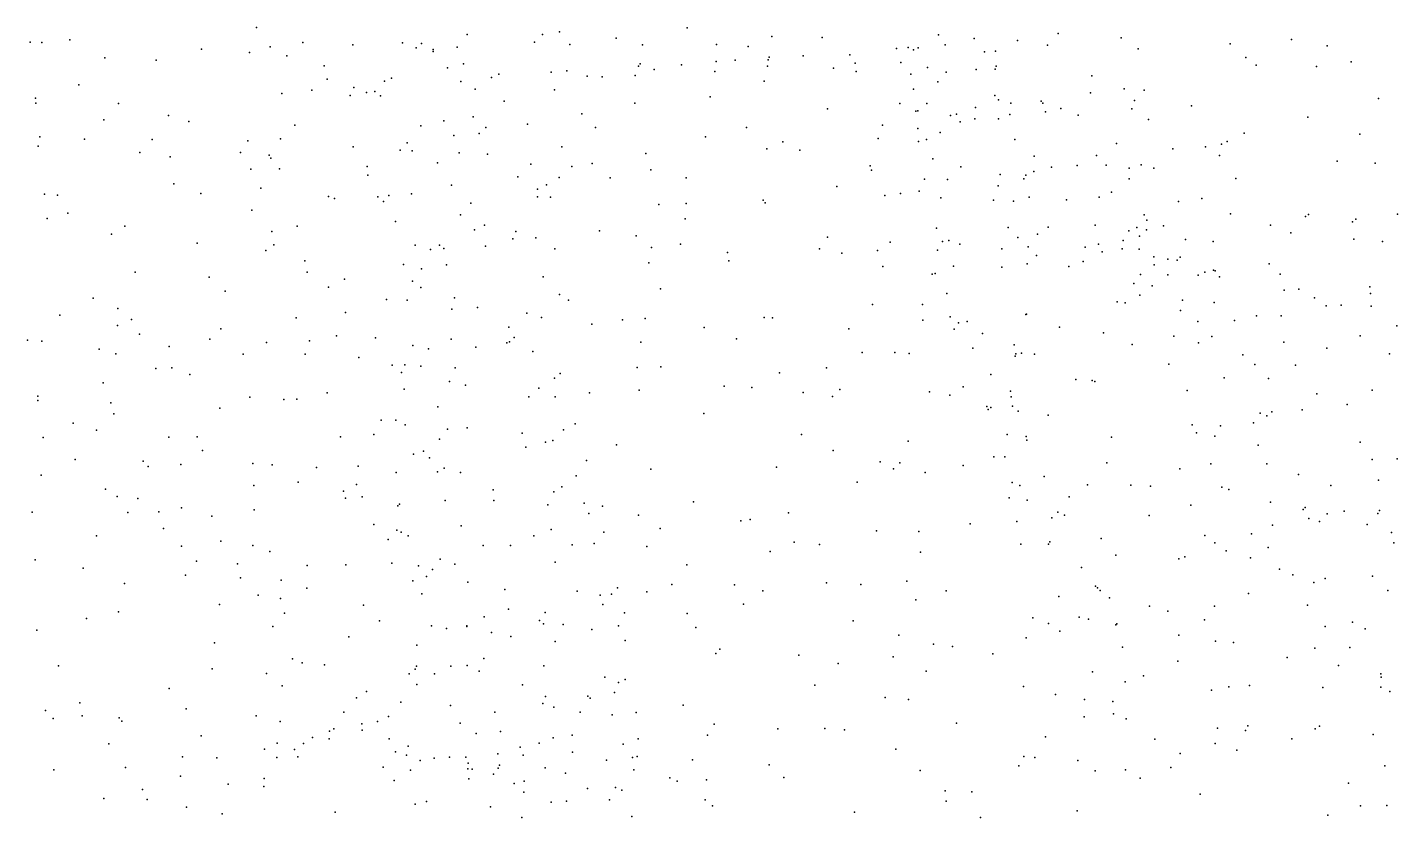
# Model space of a CAD drawing. Header units: metres. Extents: x -25 to 25, y -27.8 to 27.8.
# Drawn here: x 1.441 to 2.822, y -1.58 to -0.784 of the extents above; entities that cross this region are included whole.
import ezdxf

# ---------------------------------------------------------------- set-up
doc = ezdxf.new("R2010")
doc.units = ezdxf.units.M

msp = doc.modelspace()

# ---------------------------------------------------------------- linework, layer by layer
for p in [(1.6721, -0.7841, -10.7003), (2.1061, -0.7844, -12.6152), (1.4439, -0.7991, -25.8603), (1.4557, -0.7992, -13.7243), (1.4837, -0.7965, -10.4579), (1.7187, -0.7993, -9.6423), (1.8193, -0.7996, 20.1031), (1.8383, -0.8004, -23.375), (1.8842, -0.7911, 17.4756), (1.9521, -0.7988, 20.5029), (1.9604, -0.7914, -11.5253), (1.9774, -0.7885, -9.553), (2.0347, -0.7949, -11.8556), (2.1358, -0.8012, -12.5103), (2.1914, -0.7934, -12.579), (2.2423, -0.7941, -8.4964), (2.3594, -0.7915, 17.3942), (2.3956, -0.7954, -11.8952), (2.4393, -0.7974, -11.8285), (2.4803, -0.7901, -11.415), (2.5438, -0.7945, -12.7769), (2.6535, -0.8007, -12.8507), (2.7153, -0.7962, 17.2482), (1.519, -0.8147, 17.3978), (1.6164, -0.8059, -13.6198), (1.665, -0.8095, -7.5853), (1.6859, -0.8038, -13.5721), (1.7027, -0.8127, -10.76), (1.7691, -0.8015, -13.4747), (1.8329, -0.8048, -25.627), (1.85, -0.8062, -7.8215), (1.8501, -0.8085, -11.0458), (1.8744, -0.804, -13.3217), (1.988, -0.8014, -11.6846), (2.061, -0.8016, -11.934), (2.1676, -0.8033, -12.0604), (2.1888, -0.814, -12.148), (2.223, -0.8127, -9.6528), (2.2703, -0.8117, -9.7372), (2.3173, -0.8054, -12.5529), (2.3289, -0.8042, -8.8973), (2.3342, -0.8067, -10.938), (2.3392, -0.8047, -10.6495), (2.3662, -0.8015, -10.0023), (2.4058, -0.8088, -10.1918), (2.417, -0.8081, -12.6503), (2.4695, -0.8021, -12.709), (2.561, -0.8056, -9.0421), (2.6693, -0.8145, -14.2646), (2.7513, -0.8026, -17.5028), (1.5707, -0.8171, -9.6746), (1.7402, -0.8229, -10.8276), (1.8646, -0.8248, 20.2989), (1.8805, -0.8209, -11.1985), (1.985, -0.8278, -11.9278), (2.0571, -0.8233, -12.5289), (2.0589, -0.8208, -12.1026), (2.0728, -0.8265, -12.2878), (2.1006, -0.8218, 17.4555), (2.1342, -0.8285, -23.5548), (2.1355, -0.8184, -12.2256), (2.1545, -0.8172, -12.3456), (2.1872, -0.8231, -8.3579), (2.1879, -0.8169, -12.4258), (2.2538, -0.8252, -12.357), (2.2756, -0.8202, -12.469), (2.2767, -0.8285, -12.2012), (2.3217, -0.8193, -8.8085), (2.3485, -0.8244, -12.4896), (2.3976, -0.8266, -11.9815), (2.4168, -0.8262, -10.1131), (2.4176, -0.8231, -12.5819), (2.6798, -0.8222, -9.0397), (2.7407, -0.8236, -19.7827), (2.7755, -0.8187, -12.8934), (1.493, -0.8418, 19.3204), (1.7431, -0.8363, 19.6584), (1.8009, -0.8383, -10.9331), (1.8081, -0.8351, -13.3879), (1.878, -0.8385, -13.2568), (1.9089, -0.8346, -7.9098), (1.9163, -0.8311, -13.1702), (1.9692, -0.8291, -8.0041), (2.0052, -0.8331, -12.878), (2.0204, -0.834, -12.7397), (2.0537, -0.8325, -12.4234), (2.1839, -0.8383, -9.5884), (2.3317, -0.8312, -12.3816), (2.3589, -0.839, -10.5119), (2.3673, -0.8293, -9.9287), (2.5143, -0.8328, -11.8047), (1.4492, -0.8554, -9.7131), (1.6976, -0.8507, 19.5347), (1.7276, -0.8475, -7.6322), (1.7665, -0.8527, 19.7983), (1.7702, -0.8446, 17.44), (1.7828, -0.8497, -9.6566), (1.7912, -0.8486, 19.9336), (1.797, -0.8532, -7.7109), (1.8923, -0.8464, -11.372), (1.9725, -0.847, -11.994), (2.1293, -0.8539, -8.2648), (2.3343, -0.8463, -10.8068), (2.4165, -0.8527, -10.2518), (2.5127, -0.85, -11.3822), (2.5467, -0.8461, -11.4763), (2.5668, -0.8472, 20.9155), (2.8031, -0.8557, -9.066), (1.4495, -0.8603, -10.4265), (1.5329, -0.8609, -13.6338), (1.9218, -0.8583, -11.8108), (2.0535, -0.8606, -8.1284), (2.2476, -0.8663, -8.4815), (2.3205, -0.8608, -27.2725), (2.3368, -0.8685, -23.8378), (2.3388, -0.868, -10.881), (2.3477, -0.8609, -25.08), (2.3968, -0.8648, -11.1695), (2.4202, -0.8571, -9.9922), (2.4326, -0.8603, 17.3499), (2.4629, -0.8583, -11.2929), (2.4649, -0.8604, -12.5431), (2.4675, -0.8692, -18.5514), (2.4828, -0.8658, -11.9083), (2.5546, -0.8661, -11.7426), (2.557, -0.8578, -28.1594), (2.6146, -0.8632, -12.7078), (1.5182, -0.8774, -10.4927), (1.5833, -0.8728, -9.7183), (1.6039, -0.8788, -10.6235), (1.7107, -0.8827, -10.7876), (1.8378, -0.8832, -11.0841), (1.8609, -0.8784, 17.4459), (1.8905, -0.8741, -11.501), (1.9452, -0.8816, -9.6332), (2.0001, -0.8713, 17.4453), (2.303, -0.8826, -8.6678), (2.3716, -0.8728, -9.8236), (2.3778, -0.8714, -12.281), (2.3815, -0.8791, -12.1852), (2.3963, -0.8762, -10.3729), (2.42, -0.8763, -12.0464), (2.4314, -0.872, -12.4809), (2.5003, -0.8726, -9.1033), (2.5714, -0.8768, -11.648), (2.732, -0.8747, -12.7958), (1.4536, -0.8945, -22.6988), (1.4985, -0.8966, -7.4283), (1.5667, -0.8972, -23.2311), (1.6963, -0.8965, -9.7222), (1.871, -0.8931, -11.3105), (1.8966, -0.8911, -11.7238), (1.9031, -0.885, -13.118), (2.0136, -0.8848, -12.1986), (2.1248, -0.8944, 20.7376), (2.166, -0.8851, 17.4224), (2.2987, -0.8959, -9.6525), (2.3388, -0.886, -22.4511), (2.3476, -0.8971, 17.3681), (2.3611, -0.89, -14.3512), (2.4364, -0.8969, -12.4024), (2.6678, -0.8908, 17.2464), (2.7842, -0.8917, 20.8855), (1.4517, -0.9039, -13.642), (1.5542, -0.91, 17.4014), (1.6559, -0.91, -10.6984), (1.6633, -0.8985, -22.7079), (1.7693, -0.9046, -10.8837), (1.8168, -0.9078, 20.1063), (1.8238, -0.9004, -9.6951), (1.8289, -0.9086, -13.2301), (1.8762, -0.9104, -7.8314), (1.9047, -0.9117, 20.392), (1.9797, -0.9046, 20.5585), (2.0644, -0.9112, -28.8049), (2.1864, -0.9065, -9.4973), (2.2027, -0.8994, 20.7938), (2.2199, -0.9078, -8.4002), (2.3393, -0.8992, -10.7531), (2.539, -0.901, -11.8711), (2.5958, -0.9066, -12.6385), (2.6286, -0.9045, -9.1477), (2.6447, -0.9019, 20.9095), (2.6505, -0.8992, -17.9474), (1.5848, -0.9146, 19.4152), (1.6847, -0.9127, -7.5733), (1.6863, -0.9159, 17.4252), (1.7834, -0.9243, -13.3181), (1.8546, -0.9205, -11.2266), (1.9487, -0.9218, -7.9438), (1.9898, -0.9244, -12.6138), (2.0103, -0.9212, -12.304), (2.2908, -0.9235, 20.8544), (2.3539, -0.9165, -10.6246), (2.3821, -0.9246, -9.0287), (2.456, -0.914, -9.8753), (2.4735, -0.9249, -12.0281), (2.4994, -0.9232, -10.0798), (2.5189, -0.9133, -9.1588), (2.5286, -0.9229, -11.3556), (2.5639, -0.9226, -11.7998), (2.6429, -0.9132, -18.8902), (2.7615, -0.9188, -9.1436), (2.7998, -0.9209, -21.2137), (1.6662, -0.927, 19.5125), (1.6953, -0.9267, -26.1938), (1.7843, -0.933, 19.91), (1.9355, -0.9348, -12.9007), (1.977, -0.9355, -12.6859), (2.0286, -0.9358, -8.0773), (2.0696, -0.9276, -8.1426), (2.1051, -0.9356, -8.2083), (2.292, -0.9278, -9.5838), (2.3455, -0.9369, -10.8174), (2.3685, -0.9374, -10.5476), (2.4217, -0.9323, -9.1319), (2.4457, -0.9367, -12.2184), (2.4477, -0.933, -10.2754), (2.4558, -0.9292, -12.3071), (2.5517, -0.9261, -22.3406), (2.5517, -0.9367, -12.5135), (2.5768, -0.926, -11.5059), (2.6594, -0.9364, -19.9804), (1.4583, -0.9522, -7.3953), (1.4712, -0.953, -9.7858), (1.5886, -0.9417, -10.5937), (1.6158, -0.9514, -13.4817), (1.6763, -0.9462, -13.4345), (1.8282, -0.9517, -9.7433), (1.8684, -0.9432, -11.5194), (1.9552, -0.947, -12.7951), (1.9644, -0.9429, -12.1226), (2.257, -0.9444, -27.0215), (2.3214, -0.9515, -8.7686), (2.3399, -0.9492, -8.8783), (2.4197, -0.9438, -9.7616), (2.5341, -0.9502, -11.9639), (1.7446, -0.9545, -9.7637), (1.7506, -0.9564, 19.7624), (1.7943, -0.9547, 17.4246), (1.7999, -0.9595, -7.6974), (1.8054, -0.9534, -10.9936), (1.8881, -0.9613, -11.8509), (1.9553, -0.955, -9.6981), (1.9684, -0.9552, 17.4268), (2.0776, -0.9624, 20.6935), (2.1052, -0.9617, -9.6307), (2.1828, -0.9581, -9.5445), (2.1848, -0.9609, -26.7751), (2.3053, -0.9536, -25.2875), (2.3618, -0.9559, -10.9647), (2.4151, -0.9583, -9.6794), (2.4352, -0.9591, 17.3199), (2.4508, -0.9553, -20.4572), (2.4885, -0.9577, -12.0955), (2.5215, -0.9553, -12.4157), (2.6014, -0.9597, -11.639), (2.6251, -0.9566, -12.5977), (1.4609, -0.9765, -10.4044), (1.4818, -0.9714, -15.0662), (1.6673, -0.9684, -14.9244), (1.8121, -0.9798, -13.171), (1.8776, -0.9731, -13.0499), (2.1042, -0.9769, 17.4007), (2.5669, -0.973, 20.9246), (2.5695, -0.9782, -9.2704), (2.6539, -0.9721, -9.2251), (2.7296, -0.9746, -20.9665), (2.7326, -0.9727, -9.2154), (2.7769, -0.98, -12.7354), (2.7803, -0.9772, 20.8953), (2.8224, -0.9724, -9.2116), (1.5257, -0.9925, 19.3415), (1.5393, -0.9843, -7.4475), (1.6875, -0.9898, 19.5693), (1.713, -0.9843, -7.5937), (1.8919, -0.988, -12.9683), (1.9018, -0.9833, -9.7531), (1.9334, -0.9897, 20.4802), (2.0177, -0.9892, 20.6163), (2.0546, -0.9943, -8.1082), (2.3574, -0.9865, -10.8941), (2.4299, -0.9857, -9.5329), (2.4594, -0.9926, -10.3275), (2.4702, -0.9854, -9.6327), (2.5175, -0.9833, -9.8128), (2.5515, -0.9892, -9.88), (2.5595, -0.9857, -11.3622), (2.5623, -0.9946, -10.016), (2.5691, -0.9881, -11.8912), (2.5865, -0.9842, -11.461), (2.6942, -0.9835, -12.6624), (2.7148, -0.9911, 17.2171), (1.6122, -1.0016, -9.8225), (1.6896, -1.0032, -13.3557), (1.8321, -1.0036, 20.1802), (1.8473, -1.0079, -11.4311), (1.8566, -1.0034, 20.2918), (1.861, -1.0069, -11.7226), (1.9028, -1.0047, -12.8579), (1.9305, -0.9971, -12.0867), (1.9535, -0.9963, -12.6255), (1.9727, -1.0071, -12.3786), (2.0702, -1.006, -9.6872), (2.0994, -1.0026, -8.1831), (2.2396, -1.0071, -9.5184), (2.2476, -0.9955, 17.3629), (2.3108, -1.0005, -8.6835), (2.3635, -0.9998, -28.7483), (2.37, -0.9989, -9.0135), (2.3811, -1.0025, -9.1266), (2.4234, -1.0072, 20.9078), (2.4395, -0.9958, -11.1744), (2.45, -1.0052, -9.3008), (2.5075, -1.0056, -9.3682), (2.5207, -1.0024, -9.6905), (2.5448, -1.0074, -12.121), (2.5457, -0.9988, -28.4943), (2.5619, -1.0075, -12.3839), (2.6087, -0.9978, -11.5355), (2.6364, -0.9998, -27.7392), (2.7783, -0.9974, -9.2644), (2.8073, -0.9998, 17.1947), (1.6815, -1.0089, -10.7365), (1.7207, -1.0192, 19.6552), (2.0675, -1.0214, -23.3974), (2.1468, -1.0109, 20.771), (2.1481, -1.0193, -9.6411), (2.262, -1.0116, -8.4887), (2.2982, -1.0088, -8.5896), (2.3586, -1.0087, -9.5065), (2.4582, -1.014, -27.3763), (2.5054, -1.0201, -9.4569), (2.5247, -1.0101, -9.5743), (2.5766, -1.0152, -9.7583), (2.5906, -1.0176, -9.412), (2.6001, -1.0186, -11.7663), (2.6033, -1.0155, -9.9229), (2.693, -1.0222, -12.5959), (1.5497, -1.0306, -10.5014), (1.6244, -1.0357, -13.377), (1.723, -1.0306, -10.8208), (1.8201, -1.023, -11.1162), (1.8384, -1.0273, -11.3552), (1.8636, -1.0233, -11.7971), (1.9611, -1.0356, -12.454), (2.3033, -1.0252, 20.8703), (2.3531, -1.0327, -8.9416), (2.3562, -1.0322, -10.7661), (2.3748, -1.0247, -10.5963), (2.4234, -1.0258, -10.4315), (2.4491, -1.0224, -9.407), (2.491, -1.0252, -10.2709), (2.5633, -1.0331, -12.2976), (2.5771, -1.0234, -9.5295), (2.5909, -1.0335, -12.4478), (2.6215, -1.0339, -9.9973), (2.6279, -1.0306, -9.6172), (2.6367, -1.0288, -9.8215), (2.6384, -1.0295, -18.1314), (2.643, -1.0355, -12.5183), (2.7041, -1.0326, -9.4241), (1.7447, -1.046, -13.2211), (1.7606, -1.0377, 17.4174), (1.8293, -1.0399, -11.2006), (1.8376, -1.0462, -11.5493), (2.0794, -1.0474, 20.6981), (2.5564, -1.0422, -12.2223), (2.575, -1.0446, -18.7279), (2.7081, -1.0489, -9.7844), (2.7227, -1.0479, -9.6015), (2.7944, -1.0454, -9.449), (1.5072, -1.057, -13.4652), (1.6403, -1.0499, 19.5136), (1.8032, -1.0582, -7.6887), (1.8238, -1.0588, -13.0967), (1.8716, -1.0565, -12.9231), (1.9773, -1.0533, -7.9523), (1.9864, -1.0589, -9.7767), (2.2929, -1.0632, -9.5164), (2.3433, -1.0635, -8.8756), (2.3681, -1.0521, -10.6706), (2.5396, -1.0606, -22.5222), (2.5479, -1.0615, -10.2266), (2.5626, -1.0538, -11.3264), (2.6056, -1.059, 17.2361), (2.6374, -1.0612, -11.6514), (2.7385, -1.0566, 20.9027), (2.7951, -1.0522, -9.5308), (1.4736, -1.0741, -10.3811), (1.5322, -1.0672, -7.4365), (1.712, -1.0767, -23.267), (1.7617, -1.0715, 19.826), (1.869, -1.0679, -7.7845), (1.8949, -1.0664, -12.7962), (1.9444, -1.0722, -12.1888), (1.9593, -1.0766, -12.3154), (2.0639, -1.0773, -9.7502), (2.1839, -1.0763, -9.6687), (2.1923, -1.0767, -8.321), (2.3712, -1.0758, -9.0099), (2.4476, -1.0734, -11.1273), (2.4484, -1.0731, -14.4442), (2.6036, -1.0693, -11.8552), (2.6803, -1.0748, -10.03), (2.7049, -1.0746, 17.2035), (2.7504, -1.0648, -9.7054), (2.7656, -1.064, -12.6562), (2.7956, -1.065, -22.3013), (1.5318, -1.0845, -9.8947), (1.5459, -1.0783, 19.3788), (1.6359, -1.088, -9.9026), (1.9265, -1.0861, -12.1031), (2.0101, -1.083, 20.5969), (2.0409, -1.0789, -8.0658), (2.1234, -1.0864, -8.2183), (2.2691, -1.088, -9.5861), (2.3436, -1.079, -9.4628), (2.3753, -1.0882, -9.3736), (2.3796, -1.0818, -10.8533), (2.3884, -1.0804, -10.9576), (2.4817, -1.0862, -24.486), (2.621, -1.0803, -11.4036), (2.658, -1.0795, -11.5652), (2.8215, -1.0847, -9.7348), (1.441, -1.0994, 19.2549), (1.4557, -1.1004, -9.9399), (1.5539, -1.0933, -13.4079), (1.625, -1.0982, -10.6277), (1.6822, -1.1016, 17.4282), (1.7253, -1.1001, -9.8989), (1.7527, -1.0949, -7.6371), (1.792, -1.097, -10.9956), (1.8297, -1.1048, -11.4041), (1.8683, -1.0983, -14.8579), (1.9244, -1.1018, 20.4134), (1.9269, -1.1008, -12.6887), (1.9319, -1.0965, -7.8904), (2.0595, -1.1012, -22.7418), (2.156, -1.098, 20.7653), (2.4039, -1.0925, -9.221), (2.436, -1.1041, -11.0583), (2.5258, -1.0919, -10.2948), (2.5548, -1.1036, -11.2635), (2.5968, -1.0951, -12.3036), (2.6218, -1.1019, -10.1795), (2.6351, -1.0957, -11.7812), (2.7076, -1.1013, -12.5546), (2.7846, -1.0949, -9.8896), (1.5132, -1.1082, -28.8289), (1.53, -1.113, -10.4308), (1.5838, -1.1056, -7.4825), (1.6586, -1.1135, -7.5415), (1.7209, -1.1133, -13.2343), (1.775, -1.1168, -13.1518), (1.8455, -1.1081, -9.8866), (1.8931, -1.1065, 20.3316), (1.9506, -1.1107, -12.5591), (2.2827, -1.1118, -8.5331), (2.3154, -1.1116, 17.3124), (2.3301, -1.1128, 20.877), (2.3941, -1.1073, -10.6333), (2.4369, -1.1155, -10.4859), (2.4375, -1.1129, 17.2674), (2.4433, -1.1123, 20.9038), (2.4564, -1.1134, -25.0995), (2.6664, -1.1141, 20.9058), (2.7511, -1.1073, -27.9848), (2.8142, -1.1131, -12.6727), (1.5705, -1.1277, -9.9599), (1.5865, -1.1271, -10.5302), (1.8088, -1.1246, -11.0956), (1.818, -1.1319, 20.0225), (1.8216, -1.1242, -11.1784), (1.8376, -1.1255, -11.6255), (1.8723, -1.1273, -12.9043), (2.0559, -1.1268, -9.8072), (2.0796, -1.1261, -8.1346), (2.1992, -1.1321, -9.7101), (2.2467, -1.127, -14.5801), (2.5917, -1.1234, -12.1408), (2.6784, -1.1239, -11.644), (2.7195, -1.1244, -14.454), (1.5174, -1.1422, 17.4356), (1.6048, -1.134, -13.345), (1.8667, -1.1408, -11.8309), (1.8827, -1.1446, -11.9197), (1.9725, -1.1376, -9.8674), (1.978, -1.1329, -12.4149), (2.1434, -1.1458, -9.7697), (2.3843, -1.1462, -8.973), (2.4124, -1.1338, -9.1224), (2.4979, -1.1389, -11.1444), (2.5145, -1.1398, 17.2262), (2.517, -1.1409, -24.8263), (2.6474, -1.1372, -12.4417), (2.6924, -1.1378, -11.5136), (1.4515, -1.1558, -10.2015), (1.4515, -1.16, -13.4542), (1.6652, -1.1567, -13.2793), (1.6995, -1.1592, -10.7715), (1.7127, -1.1587, 19.6494), (1.7433, -1.1525, -9.9461), (1.8209, -1.1487, -11.2767), (1.9465, -1.1565, 17.3983), (1.9565, -1.1478, 20.5029), (1.973, -1.1563, -12.5026), (2.0078, -1.1522, -8.0101), (2.0579, -1.1498, -26.5824), (2.1714, -1.147, -8.2889), (2.223, -1.1521, -8.3657), (2.2526, -1.156, 20.8221), (2.26, -1.149, -9.6787), (2.3505, -1.1515, -8.8162), (2.3711, -1.1546, -9.5172), (2.4321, -1.1508, -10.9902), (2.4328, -1.1564, -9.2702), (2.6101, -1.1501, -10.244), (2.7411, -1.1534, -10.0775), (2.7966, -1.1497, -9.9983), (1.5251, -1.1625, -13.4039), (1.528, -1.1734, -10.0267), (1.635, -1.1679, -10.6437), (1.8547, -1.1664, -7.7754), (2.1229, -1.1733, 20.7193), (2.4083, -1.1662, -10.679), (2.4097, -1.169, -10.7945), (2.4124, -1.1673, -9.4403), (2.4341, -1.1658, -9.353), (2.4397, -1.1709, -23.928), (2.6837, -1.1727, -10.1788), (2.6957, -1.1714, -11.4079), (2.7263, -1.1694, -11.5862), (2.7717, -1.1642, -12.5923), (1.4872, -1.1829, -7.4234), (1.7976, -1.1798, 19.8959), (1.8124, -1.1799, -13.045), (1.8218, -1.1847, -11.3923), (1.8845, -1.1876, -12.8542), (1.9933, -1.1837, -12.2889), (2.4701, -1.1749, -24.2243), (2.6153, -1.1846, -12.1712), (2.6439, -1.1857, -12.3274), (2.677, -1.1825, -11.8185), (2.6906, -1.1755, -11.7255), (1.457, -1.1975, -10.1007), (1.5108, -1.19, 19.3499), (1.5837, -1.197, 17.4472), (1.6123, -1.1966, -13.3116), (1.7568, -1.1968, -13.1539), (1.7903, -1.1944, -11.0047), (1.8563, -1.1992, -9.9692), (1.8645, -1.1891, -25.8665), (1.9397, -1.1929, -9.9353), (1.9707, -1.2005, -29.0712), (1.9816, -1.1896, -12.1775), (2.2214, -1.1943, -9.7578), (2.3288, -1.2012, -8.7312), (2.4288, -1.1942, -10.8597), (2.4481, -1.1963, -10.5567), (2.4486, -1.2002, -9.1847), (2.5338, -1.1971, -10.3842), (2.6197, -1.1926, -12.2478), (2.638, -1.1961, -11.9587), (1.6175, -1.2105, -10.5693), (1.8302, -1.2141, -26.314), (1.8405, -1.2113, -11.6717), (1.9434, -1.2071, -7.9172), (1.9632, -1.202, -23.3256), (2.0348, -1.2047, -8.0584), (2.2532, -1.2106, -8.4441), (2.6819, -1.2052, -28.5563), (2.7846, -1.2022, 17.1503), (1.4893, -1.2194, -10.3002), (1.5576, -1.2211, -13.35), (1.5627, -1.2265, -10.0625), (1.5956, -1.2247, -7.5129), (1.6682, -1.2237, -13.2475), (1.6878, -1.2248, -7.5854), (1.7323, -1.2275, -10.8403), (1.7744, -1.2261, -10.01), (1.8463, -1.2177, 17.4144), (1.8612, -1.2284, -11.7617), (2.0046, -1.2204, -9.9276), (2.0695, -1.2292, -8.1164), (2.1962, -1.2273, -8.3248), (2.3006, -1.222, 20.8435), (2.3143, -1.2289, -8.6509), (2.3207, -1.2228, -23.6339), (2.3844, -1.2257, -8.8869), (2.4154, -1.217, 17.2294), (2.4264, -1.2169, -9.4885), (2.5292, -1.2228, 17.1864), (2.6027, -1.2288, -20.4077), (2.6342, -1.2238, -12.1097), (2.6906, -1.2238, -11.3279), (2.7967, -1.2194, -20.0459), (2.822, -1.2189, -12.609), (1.4548, -1.2353, -13.4171), (1.7141, -1.2424, 19.6613), (1.8128, -1.2326, -11.1514), (1.8543, -1.2318, -12.9378), (1.8777, -1.2328, 20.162), (1.9942, -1.2359, 20.5449), (2.2774, -1.2424, -8.5121), (2.3462, -1.2325, -9.6774), (2.4337, -1.2427, -10.7759), (2.466, -1.2368, -9.4024), (2.7225, -1.2346, -11.7572), (2.803, -1.2405, -10.1382), (1.5199, -1.2495, 17.4734), (1.5314, -1.2569, -10.2052), (1.6692, -1.2456, -10.6981), (1.7598, -1.2514, -10.9045), (1.7728, -1.2446, 19.8046), (1.9106, -1.2501, 20.2642), (1.9718, -1.2522, -12.6129), (1.9799, -1.247, -12.0942), (2.4417, -1.2457, -10.6741), (2.5096, -1.2452, -11.0418), (2.5534, -1.2453, -11.1188), (2.5734, -1.2463, 20.9039), (2.6453, -1.2475, -11.248), (2.6521, -1.2497, -12.0069), (2.7551, -1.2458, -11.4109), (1.5523, -1.2588, -10.1372), (1.5964, -1.2684, -10.4684), (1.6696, -1.2701, -10.0723), (1.7618, -1.2585, -7.6731), (1.7785, -1.2573, -13.1019), (1.8144, -1.2661, -11.2945), (1.8162, -1.2645, -11.5914), (1.8623, -1.2608, -7.8057), (1.9111, -1.2609, -11.916), (1.9657, -1.2651, 20.4548), (2.0022, -1.2637, -8.0118), (2.0207, -1.2666, -12.2934), (2.1124, -1.2622, -8.1971), (2.4308, -1.2581, -8.9917), (2.4488, -1.2604, -9.0634), (2.4913, -1.2572, -10.5076), (2.6139, -1.2654, -10.3352), (2.6941, -1.2625, -12.3849), (2.7271, -1.2698, -11.8243), (2.7292, -1.2678, -18.9154), (1.4459, -1.2726, -7.4179), (1.5423, -1.273, -7.4847), (1.5734, -1.2724, -15.2253), (1.6268, -1.2766, -10.5444), (2.0071, -1.2738, -12.4946), (2.057, -1.2756, -9.9486), (2.1601, -1.2815, -8.2711), (2.1698, -1.2799, -9.8805), (2.2083, -1.2734, -14.804), (2.3914, -1.2843, -8.8433), (2.4386, -1.2821, 20.8727), (2.4737, -1.2783, -10.9101), (2.4799, -1.2727, -10.5804), (2.4867, -1.2758, -9.2548), (2.572, -1.2759, -18.6003), (2.7328, -1.2791, -11.319), (2.7435, -1.2821, -10.2189), (2.7513, -1.2744, -12.4861), (2.7685, -1.2716, -20.8283), (2.8025, -1.2741, -12.5442), (2.8042, -1.2709, -11.5923), (1.5105, -1.2966, -13.369), (1.5781, -1.289, -13.3149), (1.7903, -1.285, -10.9957), (1.8135, -1.2907, -15.1813), (1.8177, -1.2928, -10.0595), (1.8248, -1.2963, -11.4203), (1.8784, -1.2863, -11.8171), (1.9515, -1.2966, -7.9419), (1.9691, -1.2901, -12.0097), (2.0222, -1.2929, -12.3984), (2.0791, -1.289, -22.9096), (2.2972, -1.2915, -8.5638), (2.3397, -1.2922, -9.7336), (2.6282, -1.296, -11.1665), (2.675, -1.2943, -12.1281), (2.6964, -1.2858, -11.9543), (2.7918, -1.285, -11.6954), (2.8161, -1.293, -11.463), (1.5964, -1.3068, -7.5429), (1.6359, -1.3019, 17.4847), (1.6683, -1.3063, -10.62), (1.6854, -1.3123, -10.134), (1.8048, -1.3003, -11.0702), (1.9005, -1.3063, -12.8182), (1.9281, -1.3061, 17.4033), (1.9902, -1.3055, -10.0068), (2.0125, -1.3043, 17.3674), (2.0656, -1.3071, -8.1158), (2.1898, -1.3123, 17.3113), (2.214, -1.3027, -8.3519), (2.2395, -1.3053, 20.7674), (2.4425, -1.3048, -9.5858), (2.4703, -1.3048, -10.7478), (2.4719, -1.3026, 17.1897), (2.5236, -1.299, -10.9944), (2.638, -1.3035, -14.6605), (2.6495, -1.3115, -27.3975), (2.692, -1.3083, -12.2707), (2.8185, -1.3035, -11.3836), (1.4489, -1.3205, 19.2864), (1.6115, -1.3221, -10.2814), (1.6528, -1.3247, -10.2169), (1.762, -1.3257, -10.117), (1.8085, -1.3239, -7.7541), (1.8573, -1.3199, -11.6878), (1.8719, -1.325, -7.8386), (1.9732, -1.3229, -12.6669), (2.1059, -1.3258, -9.9634), (2.3413, -1.313, -27.0393), (2.5384, -1.316, -10.5055), (2.6017, -1.3198, -10.4294), (2.608, -1.3176, -11.0942), (2.6742, -1.3185, -10.333), (1.4971, -1.3291, -23.267), (1.6003, -1.3362, -29.0918), (1.656, -1.3387, -10.394), (1.723, -1.3263, -10.7739), (1.8353, -1.3267, -11.518), (1.8432, -1.3376, -12.981), (1.8494, -1.3303, 19.9291), (2.5038, -1.3283, -9.4711), (2.7035, -1.33, -11.2135), (2.7168, -1.3359, -12.0138), (2.7493, -1.3396, 20.8405), (2.797, -1.337, -11.2927), (1.539, -1.3446, 17.5143), (1.6969, -1.341, 19.6268), (1.7227, -1.3491, -7.673), (1.8295, -1.3418, -11.1887), (1.8851, -1.3432, -10.0874), (1.9223, -1.3505, 20.1159), (1.9953, -1.3522, 20.4403), (2.0358, -1.3487, -12.2602), (2.0656, -1.3529, -25.8359), (2.0907, -1.3456, 20.6056), (2.1539, -1.3459, -15.0044), (2.1825, -1.3518, -9.9279), (2.2467, -1.3437, -8.4178), (2.2811, -1.3454, -8.5099), (2.3275, -1.342, -8.6682), (2.3673, -1.3518, 17.2147), (2.5179, -1.3471, -10.834), (2.5198, -1.3487, -9.2341), (2.5224, -1.3516, -9.4015), (2.7379, -1.3436, -10.2894), (2.8126, -1.3514, -11.8125), (1.6346, -1.3656, -7.6018), (1.6735, -1.3562, -13.2347), (1.6963, -1.3595, 17.4973), (1.7797, -1.3665, -10.1965), (1.8387, -1.3549, -11.2868), (2.0183, -1.3564, -12.5117), (2.0211, -1.3656, -12.1647), (2.0299, -1.3553, 20.5224), (2.1628, -1.3652, 20.6753), (2.3367, -1.3611, -9.8021), (2.4808, -1.3577, -9.0408), (2.5319, -1.359, -10.6519), (2.5722, -1.3672, -10.9663), (2.6377, -1.3673, 17.1397), (2.6722, -1.3546, -11.1274), (2.7315, -1.3665, -12.1624), (1.5006, -1.3797, -13.3788), (1.5329, -1.373, 19.4045), (1.7002, -1.3744, -10.2606), (1.9015, -1.3782, -11.815), (1.926, -1.3704, -12.787), (1.9631, -1.3736, -29.1939), (2.0431, -1.3741, -10.0343), (2.106, -1.3748, -8.1881), (2.4546, -1.379, -29.0203), (2.5014, -1.3784, -9.5637), (2.5108, -1.3806, -9.1492), (2.5909, -1.3724, 20.8557), (2.6278, -1.3811, -28.8462), (1.4506, -1.3915, -22.7829), (1.6885, -1.3877, -10.5605), (1.7959, -1.382, -10.9586), (1.8484, -1.3871, -11.3896), (1.8636, -1.3897, -11.6238), (1.8839, -1.3872, -7.875), (1.884, -1.3879, -26.0263), (1.909, -1.3939, 20.0152), (1.9574, -1.3818, -11.9198), (1.9612, -1.3853, 20.2796), (1.981, -1.3858, 20.3618), (2.0101, -1.3907, -12.5747), (2.0368, -1.387, -12.4475), (2.1148, -1.3889, -26.695), (2.2736, -1.382, -9.8808), (2.4703, -1.3848, -8.9683), (2.4818, -1.3927, 17.1699), (2.5382, -1.386, -9.3302), (2.5392, -1.385, -10.7732), (2.7494, -1.3878, -12.2519), (2.777, -1.3836, -22.8148), (2.7898, -1.3903, -11.9502), (1.6295, -1.4042, -13.2753), (1.7651, -1.3984, -10.8111), (1.8335, -1.4067, -11.1333), (1.9285, -1.398, -7.94), (1.973, -1.403, -12.7016), (2.0435, -1.4021, -12.3104), (2.3194, -1.3964, -25.573), (2.3545, -1.4056, -8.7067), (2.3737, -1.408, -23.0769), (2.4479, -1.3991, -9.6941), (2.545, -1.4088, -9.4739), (2.6017, -1.3965, -10.5636), (2.6388, -1.4026, -10.5045), (2.657, -1.404, -11.0211), (1.7083, -1.4203, -10.4143), (1.9012, -1.4202, -10.1854), (2.1349, -1.415, -8.2385), (2.139, -1.4106, -10.0083), (2.2187, -1.4166, -9.9517), (2.3137, -1.4184, -8.5919), (2.4144, -1.4153, 20.8114), (2.7112, -1.4192, -10.4379), (2.7389, -1.4098, -11.1392), (2.7742, -1.4091, -10.3475), (1.4722, -1.4274, 19.321), (1.6273, -1.4305, 17.5285), (1.6819, -1.4351, -13.2378), (1.7181, -1.4246, -10.6352), (1.7405, -1.4266, -10.7328), (1.8258, -1.4354, 19.8095), (1.8318, -1.4308, -10.251), (1.8333, -1.4277, -7.8301), (1.8514, -1.4355, -11.2421), (1.8678, -1.4279, -11.5484), (1.8843, -1.4273, -26.3221), (1.8965, -1.4327, -11.7191), (1.9617, -1.4274, -10.1405), (2.2584, -1.4251, 20.7258), (2.3471, -1.4327, 17.2038), (2.5149, -1.4335, -25.1817), (2.601, -1.4229, -10.8483), (2.7627, -1.4272, -20.4223), (2.8054, -1.4356, -28.5601), (1.5839, -1.4502, -13.3189), (1.698, -1.4477, 19.6232), (1.8335, -1.4464, -13.0311), (1.9402, -1.4466, -12.7891), (2.0232, -1.4388, -8.0686), (2.0368, -1.4442, 20.4411), (2.0438, -1.4414, -12.2026), (2.2349, -1.4469, -23.6219), (2.4452, -1.4483, -8.85), (2.5477, -1.4435, -9.1836), (2.5661, -1.4376, -9.2893), (2.6521, -1.4485, -10.5975), (2.6731, -1.4474, 20.8127), (2.747, -1.4492, 17.1157), (2.8056, -1.449, -12.2424), (2.8057, -1.4389, -12.0628), (1.7728, -1.4596, 17.4996), (1.7829, -1.4533, -10.3489), (1.8175, -1.4641, -11.0129), (1.9632, -1.4583, -23.362), (2.006, -1.458, -12.6444), (2.0082, -1.4601, -12.0011), (2.0329, -1.4543, 17.3687), (2.3059, -1.4595, -9.9188), (2.3294, -1.4613, 20.7578), (2.4776, -1.4562, -8.9248), (2.5069, -1.4613, -8.9938), (2.5352, -1.4635, -9.1078), (2.6348, -1.4519, -14.9587), (2.8145, -1.4534, -10.398), (1.4592, -1.4726, 17.5798), (1.4937, -1.4648, -13.3852), (1.4961, -1.4777, -7.552), (1.601, -1.4709, -7.6283), (1.6717, -1.4779, 12.2647), (1.7601, -1.474, -10.5003), (1.8675, -1.4674, -7.8861), (1.9123, -1.474, -10.249), (1.9605, -1.4654, -11.8734), (1.9717, -1.4691, 20.1125), (1.9983, -1.474, 20.2565), (2.0305, -1.477, -12.0777), (2.0546, -1.4744, -12.3551), (2.1021, -1.4672, 20.544), (2.5361, -1.4758, -24.565), (1.4669, -1.4807, 12.2463), (1.5334, -1.4798, 12.3294), (1.5363, -1.4831, 12.4619), (1.6959, -1.4837, 12.3796), (1.7499, -1.4909, 12.2276), (1.7782, -1.4858, -10.7812), (1.7941, -1.4835, -10.8662), (1.8052, -1.4786, -10.9434), (1.8772, -1.4851, -11.3713), (2.1335, -1.4862, -10.0719), (2.1974, -1.4911, 17.2951), (2.2449, -1.4905, 20.6603), (2.2647, -1.4918, -9.9748), (2.3777, -1.4854, -8.7076), (2.5063, -1.4787, -9.6865), (2.5488, -1.481, -9.5736), (2.6408, -1.4904, 17.126), (2.6714, -1.4879, -10.8071), (2.7393, -1.4909, -10.5138), (2.7435, -1.4882, 20.7689), (1.6163, -1.4981, 19.5142), (1.6927, -1.5053, -7.7185), (1.7285, -1.4997, -13.1912), (1.7452, -1.501, 19.6692), (1.7457, -1.4932, -7.7655), (1.7785, -1.4923, -13.1322), (1.8057, -1.5009, -10.6743), (1.8936, -1.4957, -11.503), (1.9179, -1.4936, -11.6784), (1.9569, -1.5054, 17.4168), (1.9711, -1.5, -8.0157), (1.9903, -1.4972, -10.2231), (2.0569, -1.5011, -10.165), (2.1266, -1.4972, -8.2293), (2.4675, -1.4989, 20.7723), (2.5776, -1.5014, -24.9688), (2.6692, -1.4926, -10.7071), (2.7157, -1.5011, -10.6109), (2.7979, -1.4966, -11.0302), (1.5232, -1.5062, 12.1237), (1.5975, -1.5192, 12.0346), (1.68, -1.5114, -13.2458), (1.7103, -1.5117, 12.5166), (1.7136, -1.5191, 12.0251), (1.7192, -1.5059, 12.1093), (1.812, -1.514, -7.8452), (1.8231, -1.5174, 12.1572), (1.825, -1.5084, 12.2617), (1.8667, -1.5195, -11.1097), (1.8831, -1.5195, -11.2117), (1.9153, -1.5161, -7.9512), (1.9379, -1.5093, 19.9281), (1.9409, -1.5174, -10.3118), (1.9906, -1.5145, -12.6979), (2.0416, -1.5065, -15.3113), (2.0559, -1.519, -12.2835), (2.3167, -1.5113, -8.5875), (2.4457, -1.5189, -25.4231), (2.6031, -1.5157, -9.256), (2.6384, -1.5059, -27.29), (2.6604, -1.5126, -18.3375), (1.4675, -1.5324, 12.0243), (1.5398, -1.53, -7.6096), (1.6321, -1.5201, 12.5737), (1.6925, -1.52, 17.5522), (1.7996, -1.5296, 12.0444), (1.8272, -1.5327, -10.7532), (1.8371, -1.523, -13.0344), (1.8511, -1.5205, -10.6065), (1.8849, -1.5313, -10.5165), (1.8853, -1.5257, -12.9246), (1.8894, -1.5317, 12.3837), (1.9156, -1.5307, 12.2314), (1.917, -1.5276, -10.4239), (1.9631, -1.5304, -11.8193), (2.025, -1.5224, -8.0848), (2.051, -1.5199, -12.432), (2.0525, -1.5323, 20.2994), (2.1116, -1.5222, 17.3412), (2.1887, -1.5274, -10.0575), (2.341, -1.5329, -9.9402), (2.4407, -1.5283, -27.0884), (2.4566, -1.5197, -8.836), (2.5, -1.5229, 17.154), (2.5176, -1.5333, -8.9791), (2.5481, -1.5324, -9.0805), (2.5938, -1.53, -9.5229), (2.8094, -1.5281, -10.5273), (1.5954, -1.5387, -13.3131), (1.6434, -1.5468, 12.6597), (1.6796, -1.5411, 11.9349), (1.8108, -1.5429, -13.0962), (1.8859, -1.5413, 12.0556), (1.9109, -1.5367, -11.3094), (1.9317, -1.5459, -11.3972), (1.9417, -1.5437, -11.6073), (1.9836, -1.5355, 20.0196), (2.0888, -1.5403, 20.3798), (2.0962, -1.5436, -8.1811), (2.1257, -1.5424, 20.4725), (2.2036, -1.54, -8.3417), (2.5627, -1.5406, -9.6216), (2.773, -1.5458, -10.6448), (1.5569, -1.5522, 11.9356), (1.6792, -1.5491, 19.5806), (1.9416, -1.5548, 12.1516), (2.0058, -1.5512, -10.3048), (2.0338, -1.55, -12.1075), (2.0402, -1.5529, 17.38), (2.3662, -1.5536, -24.0344), (2.3933, -1.5543, -9.8948), (2.6235, -1.5569, -9.3418), (1.5182, -1.5613, 17.6196), (1.5617, -1.5623, 19.434), (1.6015, -1.5699, -23.3559), (1.8321, -1.567, 11.9254), (1.8433, -1.5641, 12.5416), (1.9079, -1.5695, 11.9636), (1.9689, -1.565, 12.2948), (1.9846, -1.5637, -10.4202), (2.0279, -1.5625, -12.5539), (2.1243, -1.5625, -10.2037), (2.1317, -1.5684, -8.2423), (2.3672, -1.5638, 20.6811), (2.4992, -1.5737, -8.9162), (2.7851, -1.5687, -10.7485), (2.8114, -1.5683, -23.0732), (1.6373, -1.5765, -29.2591), (1.7513, -1.575, 11.8653), (1.9395, -1.5804, 12.4721), (2.0505, -1.5792, -12.3724), (2.2747, -1.5751, -8.4769), (2.4018, -1.5804, 17.1912), (2.7519, -1.5781, 17.1183)]:
    msp.add_point(p)

doc.saveas('drawing.dxf')
